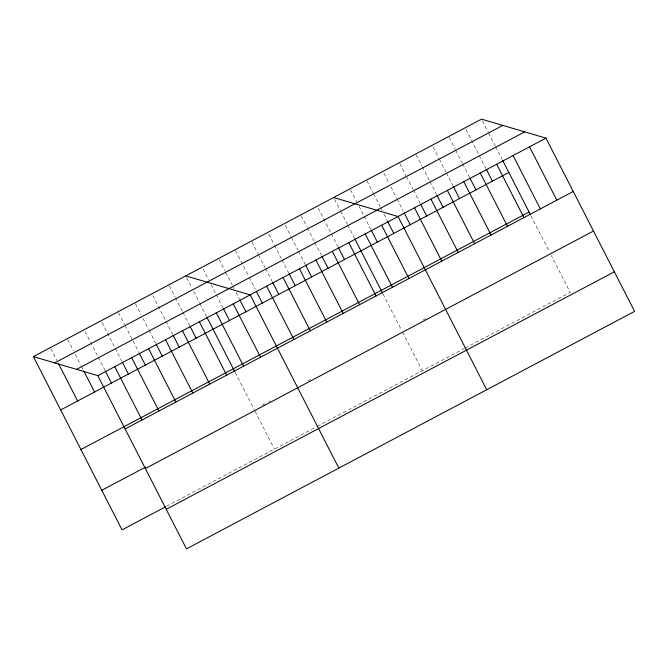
<?xml version="1.0" encoding="UTF-8"?>
<svg xmlns="http://www.w3.org/2000/svg" width="668" height="668" viewBox="0 0 668 668"><rect width="100%" height="100%" fill="white"/><g stroke="black" fill="none" stroke-linecap="round" stroke-linejoin="round"><path stroke-width="0.5" stroke-dasharray="3.34 2.5" d="M262.382 405.184L265.121 403.739M268.77 401.802L270.598 400.833M308.023 381.002L310.762 379.549M423.044 320.047L425.783 318.594M166.599 506.244L316.407 426.86M317.317 426.376L464.293 348.487M465.204 348.003L570.188 292.367L551.284 255.435M482.48 120.983L488.124 132.013M488.6 132.932L495.18 145.799M495.656 146.726L502.236 159.594M530.926 215.655L549.472 251.894M466.047 129.684L478.747 154.508M479.223 155.427L485.811 168.303M449.146 137.474L455.259 149.432M455.735 150.35L462.323 163.217M462.79 164.136L469.379 177.012M433.181 147.102L438.834 158.132M439.302 159.059L445.89 171.927M446.358 172.845L452.946 185.721M416.281 154.892L421.925 165.923M422.401 166.841L429.457 180.636M429.925 181.554L436.513 194.421M399.848 163.602L405.969 175.55M406.436 176.469L413.024 189.345M413.492 190.263L420.08 203.13M383.891 173.229L389.068 183.341M390.947 187.015L396.592 198.054M397.059 198.972L403.18 210.921M366.991 181.011L373.103 192.968M373.571 193.887L380.159 206.754M380.635 207.673L382.046 210.437M383.925 214.111L387.215 220.549M350.558 189.72L356.67 201.678M359.025 206.27L363.726 215.463M364.202 216.382L370.782 229.258M334.593 199.348L340.237 210.387M340.713 211.305L347.293 224.172M347.769 225.091L354.357 237.967M383.04 294.029L401.585 330.268M402.503 332.046L422.301 370.74M318.16 208.057L330.869 232.881M331.336 233.8L338.392 247.594M301.26 215.847L306.904 226.878M307.38 227.796L314.436 241.591M314.904 242.509L321.492 255.376M285.303 225.475L290.947 236.505M291.415 237.424L298.003 250.3M298.471 251.218L305.059 264.085M268.87 234.184L274.039 244.296M274.515 245.214L281.57 259M282.038 259.927L288.626 272.794M251.961 241.966L258.082 253.924M258.549 254.842L265.138 267.709M265.605 268.628L272.193 281.504M235.537 250.675L248.705 276.418M249.181 277.337L255.293 289.294M219.104 259.384L225.216 271.333M225.684 272.26L232.272 285.127M232.748 286.046L234.159 288.801M236.038 292.484L239.328 298.922M203.139 269.012L208.783 280.042M211.138 284.643L215.839 293.836M216.315 294.755L222.903 307.622M186.706 277.721L191.883 287.833M193.762 291.507L199.415 302.546M199.882 303.464L206.47 316.331M235.161 372.393L254.166 409.542M255.067 411.296L274.414 449.113M169.305 285.77L174.958 296.809M175.425 297.728L182.481 311.513M182.948 312.432L189.537 325.308M152.847 295.665L165.555 320.49M166.023 321.408L172.611 334.276M135.445 303.715L141.098 314.745M142.977 318.427L148.622 329.458M149.089 330.376L155.677 343.252M118.52 312.691L124.632 324.64M125.108 325.558L138.752 352.22M102.062 322.577L114.762 347.402M115.23 348.32L121.818 361.196M85.128 331.553L97.829 356.37M98.305 357.296L104.893 370.164M67.727 339.603L73.371 350.633M75.259 354.316L80.903 365.346M81.371 366.264L83.258 369.938M50.801 348.571L56.914 360.528"/><path stroke-width="1" d="M33.4 356.629L481.536 119.138L545.956 138.142L634.6 311.371L186.464 548.862L97.812 375.633L33.4 356.629L122.044 529.858L165.706 506.72M54.659 362.899L502.795 125.409M76.561 369.362L524.697 131.872M97.812 375.633L545.956 138.142M60.688 409.952L508.824 172.461M80.937 449.522L529.073 212.032M125.1 428.956L573.244 191.465M101.795 490.287L145.457 467.149M145.348 468.527L593.493 231.036M166.215 509.292L614.351 271.801M333.649 197.511L398.07 216.516L486.713 389.745M185.771 275.884L250.183 294.889L338.826 468.118M529.524 146.851L556.811 200.175M513.091 155.56L540.379 208.884M502.712 160.512L530.467 214.754M496.658 164.27L523.946 217.593M486.279 169.221L492.391 181.17M480.225 172.979L507.513 226.302M469.846 177.93L475.967 189.879M463.792 181.688L491.08 235.011M453.413 186.639L459.534 198.588M447.368 190.388L474.647 243.72M436.981 195.348L443.101 207.297M430.935 199.097L458.223 252.421M420.548 204.049L426.668 216.006M414.502 207.806L441.79 261.13M404.123 212.758L410.236 224.715M387.69 221.467L393.803 233.416M381.637 225.225L408.925 278.548M371.258 230.176L377.37 242.125M365.204 233.934L392.492 287.257M354.825 238.885L382.58 293.118M348.771 242.643L376.059 295.966M338.392 247.594L344.513 259.543M332.338 251.343L359.626 304.666M321.959 256.295L328.08 268.252M315.914 260.052L343.193 313.375M305.526 265.004L311.647 276.961M299.481 268.761L326.769 322.085M289.094 273.713L295.214 285.67M283.048 277.471L310.336 330.794M272.669 282.422L278.781 294.371M266.615 286.18L293.903 339.503M256.236 291.131L262.349 303.08M239.804 299.84L245.916 311.789M233.257 303.856L260.537 357.18M223.371 308.549L229.483 320.498M216.323 312.833L243.611 366.156M206.938 317.25L234.693 371.491M199.39 321.801L226.677 375.124M190.013 326.226L196.125 338.175M182.464 330.769L209.752 384.1M173.079 335.194L179.191 347.151M165.53 339.745L192.818 393.068M156.153 344.17L162.266 356.119M148.605 348.713L175.893 402.036M139.22 353.138L145.332 365.095M131.671 357.689L158.959 411.012M122.286 362.114L128.406 374.063M114.746 366.657L142.033 419.98M105.36 371.082L111.472 383.031M83.725 370.865L94.547 392.007M58.325 363.283L77.613 400.975"/></g></svg>
